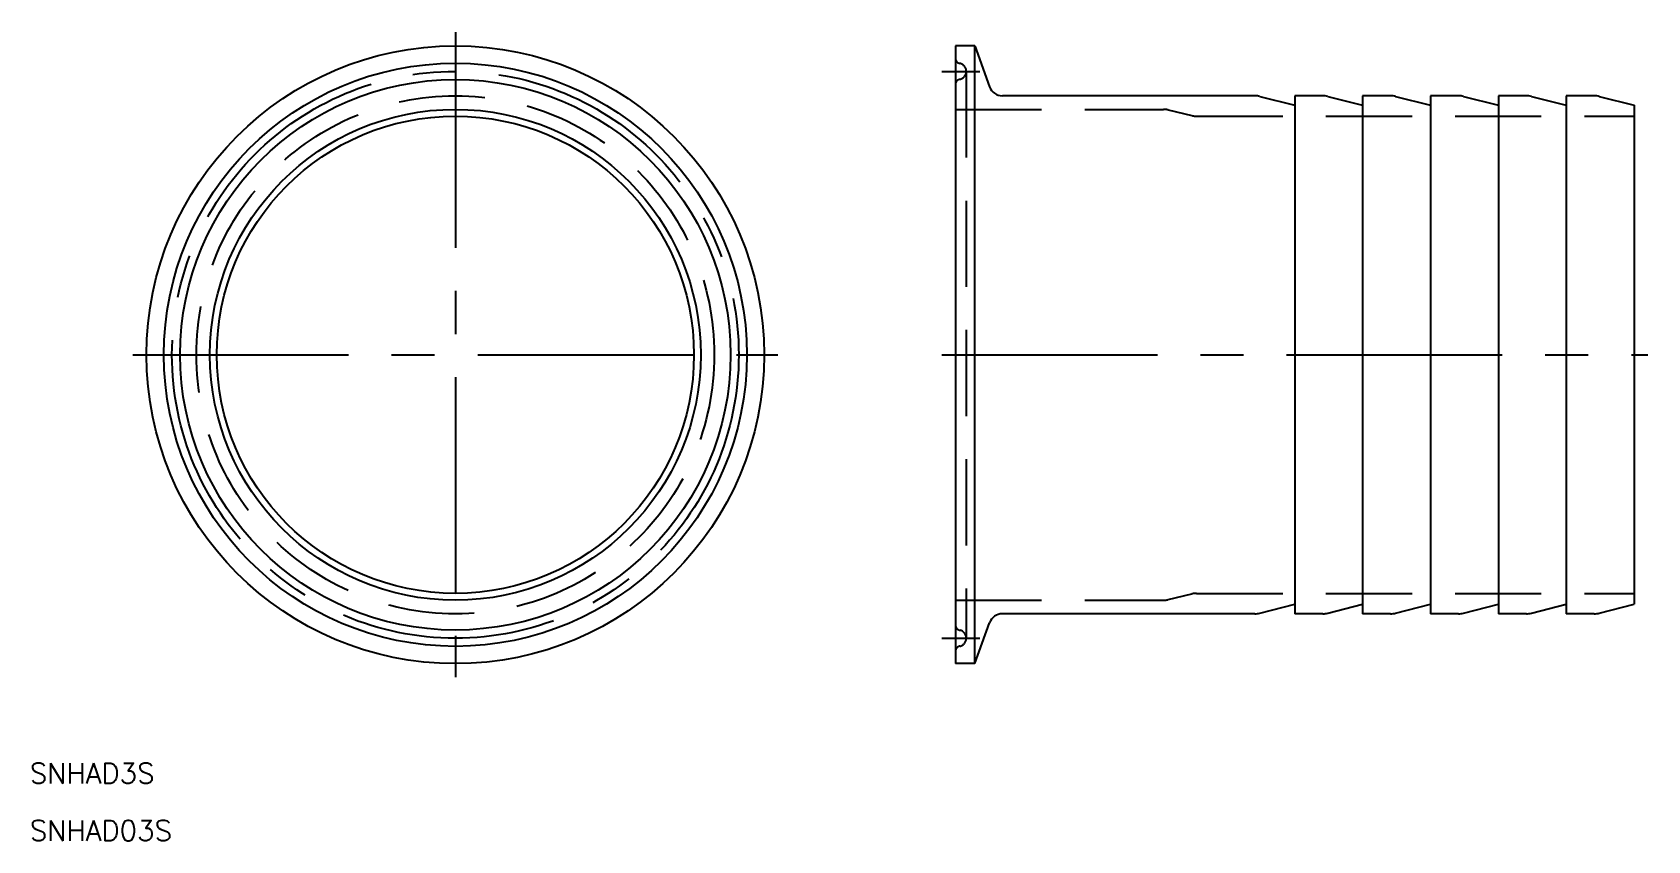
# Model space of a CAD drawing. Extents: x -62 to 176, y -72 to 48.
import ezdxf

# ---------------------------------------------------------------- set-up
doc = ezdxf.new("R2010")
doc.units = 0
doc.linetypes.add('CENTER', pattern=[50.8, 31.75, -6.35, 6.35, -6.35])
doc.linetypes.add('DASHED', pattern=[19.05, 12.7, -6.35])
doc.layers.get('0').update_dxf_attribs({"linetype": 'CONTINUOUS'})
doc.layers.add('CENTER', color=1, linetype='CENTER')
doc.styles.get("Standard").update_dxf_attribs({"font": 'txt.shx', "height": 3, "bigfont": 'bigfont.shx'})

msp = doc.modelspace()

# ---------------------------------------------------------------- linework, layer by layer
at = {"color": 7, "linetype": 'CONTINUOUS'}
for p, q in [((73.68, 45.5), (73.68, -45.5)), ((76.53, 45.5), (73.68, 45.5)), ((76.53, -45.5), (76.53, 45.5)), ((76.53, 45.5), (78.72, 39.47)), ((117.8, 38.15), (80.6, 38.15)), ((123.68, 38.15), (123.68, -38.15)), ((127.8, 38.15), (123.68, 38.15)), ((133.68, 38.15), (133.68, -38.15)), ((137.8, 38.15), (133.68, 38.15)), ((143.68, 38.15), (143.68, -38.15)), ((147.8, 38.15), (143.68, 38.15)), ((153.68, 38.15), (153.68, -38.15)), ((157.8, 38.15), (153.68, 38.15)), ((163.68, 38.15), (163.68, -38.15)), ((167.8, 38.15), (163.68, 38.15)), ((118.54, 38.06), (123.68, 36.75)), ((128.54, 38.06), (133.68, 36.75)), ((138.54, 38.06), (143.68, 36.75)), ((148.54, 38.06), (153.68, 36.75)), ((158.54, 38.06), (163.68, 36.75)), ((168.54, 38.06), (173.68, 36.75)), ((173.68, 36.75), (173.68, -36.75)), ((118.54, -38.06), (123.68, -36.75)), ((128.54, -38.06), (133.68, -36.75)), ((138.54, -38.06), (143.68, -36.75)), ((148.54, -38.06), (153.68, -36.75)), ((158.54, -38.06), (163.68, -36.75)), ((168.54, -38.06), (173.68, -36.75)), ((76.53, -45.5), (78.72, -39.47)), ((117.8, -38.15), (80.6, -38.15)), ((127.8, -38.15), (123.68, -38.15)), ((137.8, -38.15), (133.68, -38.15)), ((147.8, -38.15), (143.68, -38.15)), ((157.8, -38.15), (153.68, -38.15)), ((167.8, -38.15), (163.68, -38.15)), ((76.53, -45.5), (73.68, -45.5))]:
    msp.add_line(p, q, dxfattribs=at)
at = {"color": 3, "linetype": 'DASHED'}
for p, q in [((75.28, 41.75), (75.28, -41.75)), ((73.68, 36.15), (104.32, 36.15)), ((105.02, 36.07), (108.5, 35.23)), ((109.2, 35.15), (173.68, 35.15)), ((105.02, -36.07), (108.5, -35.23)), ((109.2, -35.15), (173.68, -35.15)), ((73.68, -36.15), (104.32, -36.15))]:
    msp.add_line(p, q, dxfattribs=at)
at = {"color": 7, "linetype": 'CONTINUOUS'}
for radius in [45.5, 42.95, 40.55, 36.15, 35.15]:
    msp.add_circle((0, 0), radius, dxfattribs=at)
at = {"color": 3, "linetype": 'DASHED'}
msp.add_circle((0, 0), 38.15, dxfattribs=at)
for centre, radius, start, end in [((74.48, 43.71), 0.8, 180, 258.463), ((74.08, 41.75), 1.2, 281.537, 78.463), ((74.48, 39.79), 0.8, 101.537, 180), ((104.32, 33.15), 3, 76.5043, 90), ((109.2, 38.15), 3, 256.5043, 270), ((109.2, -38.15), 3, 90, 103.4957), ((104.32, -33.15), 3, 270, 283.4957), ((74.48, -39.79), 0.8, 180, 258.463), ((74.08, -41.75), 1.2, 281.537, 78.463), ((74.48, -43.71), 0.8, 101.537, 180)]:
    msp.add_arc(centre, radius, start, end, dxfattribs=at)
at = {"color": 7, "linetype": 'CONTINUOUS'}
for centre, radius, start, end in [((80.6, 40.15), 2, 200, 270), ((117.8, 35.15), 3, 75.7189, 90), ((127.8, 35.15), 3, 75.7189, 90), ((137.8, 35.15), 3, 75.7189, 90), ((147.8, 35.15), 3, 75.7189, 90), ((157.8, 35.15), 3, 75.7189, 90), ((167.8, 35.15), 3, 75.7189, 90), ((117.8, -35.15), 3, 270, 284.2811), ((127.8, -35.15), 3, 270, 284.2811), ((137.8, -35.15), 3, 270, 284.2811), ((147.8, -35.15), 3, 270, 284.2811), ((157.8, -35.15), 3, 270, 284.2811), ((167.8, -35.15), 3, 270, 284.2811), ((80.6, -40.15), 2, 90, 160)]:
    msp.add_arc(centre, radius, start, end, dxfattribs=at)
at = {"layer": 'CENTER', "color": 1, "linetype": 'CENTER'}
for p, q in [((0, 47.5), (0, -47.5)), ((71.68, 41.75), (77.28, 41.75)), ((-47.5, 0), (47.5, 0)), ((71.68, 0), (175.68, 0)), ((71.68, -41.75), (77.28, -41.75))]:
    msp.add_line(p, q, dxfattribs=at)
msp.add_circle((0, 0), 41.75, dxfattribs=at)

# ---------------------------------------------------------------- texts
at = {"color": 7, "linetype": 'CONTINUOUS'}
for s, p in [('SNHAD3S', (-62.71, -63.15)), ('SNHAD03S', (-62.71, -71.58))]:
    msp.add_text(s, height=3, dxfattribs=at).set_placement(p)

doc.saveas('drawing.dxf')
